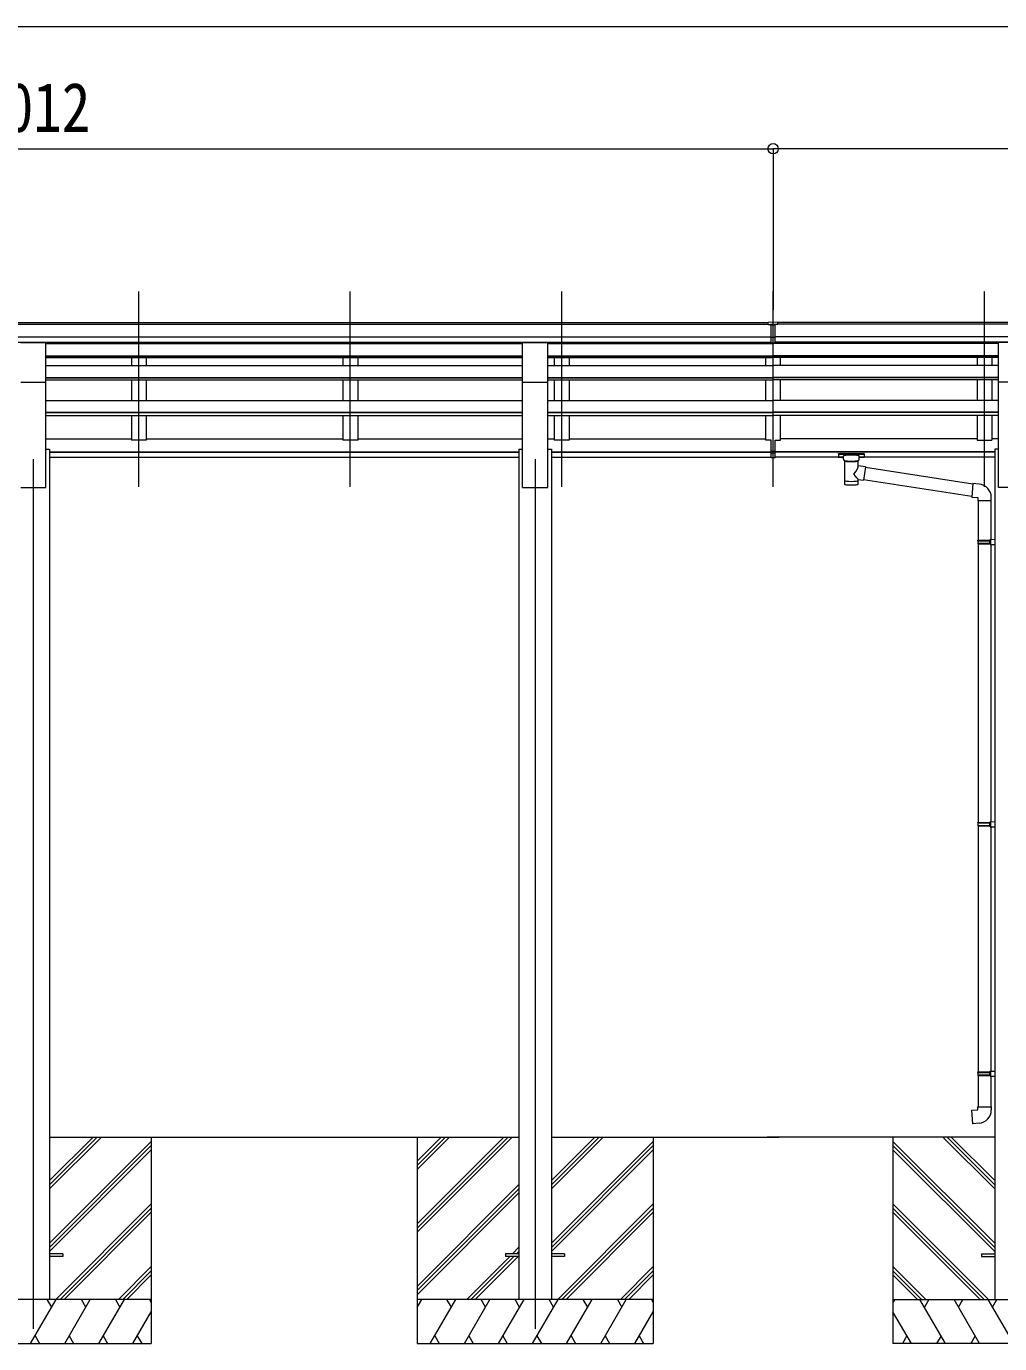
# Model space of a CAD drawing. Units: millimetres at full size, sheet at 1:35; details may follow other scales. Extents: x -9783 to 9892, y -6828 to 6752.
# Drawn here: x 580 to 3877, y -4180 to 283 of the extents above; entities that cross this region are included whole.
import ezdxf
from ezdxf.enums import TextEntityAlignment as Align

# ---------------------------------------------------------------- set-up
doc = ezdxf.new("R2010")
doc.units = ezdxf.units.MM
doc.header["$LTSCALE"] = 35
doc.header["$PDMODE"] = 32
doc.header["$PDSIZE"] = 35
for name, color, linetype, lineweight in [('0-0_0', 7, 'Continuous', 9), ('0-1_本体', 4, 'Continuous', 9), ('0-2_部品', 7, 'Continuous', 9), ('0-3_ELV2', 7, 'Continuous', 9), ('0-8_PARTS2', 2, 'Continuous', 9), ('0-A_寸法', 6, 'Continuous', 9)]:
    doc.layers.add(name, color=color, linetype=linetype, lineweight=lineweight)
doc.styles.add('ＭＳ ゴシック', font='')
doc.styles.get('ＭＳ ゴシック').set_extended_font_data('MS Gothic')

msp = doc.modelspace()

# ---------------------------------------------------------------- linework, layer by layer
at = {"layer": '0-0_0'}
for p, q in [((658.17, -3479.84), (2248.17, -3479.84)), ((658.17, -3655.67), (834, -3479.84)), ((658.17, -3641.52), (819.86, -3479.84)), ((658.17, -3627.38), (805.71, -3479.84)), ((1003.17, -3479.84), (1003.17, -4179.83)), ((1903.17, -3479.84), (1903.17, -4179.83)), ((1903.17, -3774.01), (2197.35, -3479.84)), ((1903.17, -3788.15), (2211.49, -3479.84)), ((1903.17, -3802.3), (2225.63, -3479.84)), ((1903.17, -3590.17), (2013.5, -3479.84)), ((1903.17, -3576.02), (1999.36, -3479.84)), ((1903.17, -3561.88), (1985.21, -3479.84)), ((2358.17, -3479.84), (3129.17, -3479.84)), ((2358.17, -3655.67), (2534, -3479.84)), ((2358.17, -3641.52), (2519.86, -3479.84)), ((2358.17, -3627.38), (2505.71, -3479.84)), ((2703.17, -3479.84), (2703.17, -4179.83)), ((3860.17, -3479.84), (3089.17, -3479.84)), ((3515.17, -3479.84), (3515.17, -4179.83)), ((3860.17, -3655.67), (3684.34, -3479.84)), ((3860.17, -3641.52), (3698.48, -3479.84)), ((3860.17, -3627.38), (3712.62, -3479.84)), ((658.17, -3839.51), (1003.17, -3494.51)), ((658.17, -3853.65), (1003.17, -3508.66)), ((658.17, -3867.8), (1003.17, -3522.8)), ((2358.17, -3839.51), (2703.17, -3494.51)), ((2358.17, -3853.65), (2703.17, -3508.66)), ((2358.17, -3867.8), (2703.17, -3522.8)), ((3860.17, -3839.51), (3515.17, -3494.51)), ((3860.17, -3853.65), (3515.17, -3508.66)), ((3860.17, -3867.8), (3515.17, -3522.8)), ((1903.17, -3986.14), (2248.17, -3641.15)), ((1903.17, -4000.29), (2248.17, -3655.29)), ((1903.17, -4014.43), (2248.17, -3669.43)), ((679.98, -4029.83), (1003.17, -3706.65)), ((694.12, -4029.83), (1003.17, -3720.79)), ((708.26, -4029.83), (1003.17, -3734.93)), ((2379.98, -4029.83), (2703.17, -3706.65)), ((2394.12, -4029.83), (2703.17, -3720.79)), ((2408.26, -4029.83), (2703.17, -3734.93)), ((3838.36, -4029.83), (3515.17, -3706.65)), ((3824.22, -4029.83), (3515.17, -3720.79)), ((3810.07, -4029.83), (3515.17, -3734.93)), ((2226.11, -3875.34), (2248.17, -3853.28)), ((2240.25, -3875.34), (2248.17, -3867.42)), ((892.11, -4029.83), (1003.17, -3918.78)), ((2071.61, -4029.83), (2217.11, -3884.34)), ((2085.75, -4029.83), (2231.25, -3884.34)), ((2099.89, -4029.83), (2245.39, -3884.34)), ((2592.11, -4029.83), (2703.17, -3918.78)), ((3626.23, -4029.83), (3515.17, -3918.78)), ((906.25, -4029.83), (1003.17, -3932.92)), ((920.39, -4029.83), (1003.17, -3947.06)), ((2606.25, -4029.83), (2703.17, -3932.92)), ((2620.39, -4029.83), (2703.17, -3947.06)), ((3612.08, -4029.83), (3515.17, -3932.92)), ((3597.94, -4029.83), (3515.17, -3947.06)), ((1003.17, -4029.83), (203.17, -4029.83)), ((594.32, -4179.83), (680.93, -4029.83)), ((665.93, -4055.82), (650.92, -4029.83)), ((709.79, -4179.83), (796.4, -4029.83)), ((781.4, -4055.82), (766.4, -4029.83)), ((825.26, -4179.83), (911.87, -4029.83)), ((881.87, -4029.83), (896.87, -4055.82)), ((997.34, -4029.83), (1003.17, -4039.93)), ((2703.17, -4029.83), (1903.17, -4029.83)), ((1903.17, -4057.34), (1919.05, -4029.83)), ((1947.91, -4179.83), (2034.52, -4029.83)), ((2019.52, -4055.82), (2004.52, -4029.83)), ((2063.38, -4179.83), (2149.99, -4029.83)), ((2134.98, -4055.82), (2119.98, -4029.83)), ((2178.85, -4179.83), (2265.46, -4029.83)), ((2250.46, -4055.82), (2235.45, -4029.83)), ((2294.32, -4179.83), (2380.93, -4029.83)), ((2365.93, -4055.82), (2350.92, -4029.83)), ((2409.79, -4179.83), (2496.4, -4029.83)), ((2481.4, -4055.82), (2466.4, -4029.83)), ((2525.26, -4179.83), (2611.87, -4029.83)), ((2581.87, -4029.83), (2596.87, -4055.82)), ((2697.34, -4029.83), (2703.17, -4039.93)), ((3515.17, -4029.83), (4315.17, -4029.83)), ((3521, -4029.83), (3515.17, -4039.93)), ((3693.07, -4179.83), (3606.47, -4029.83)), ((3636.47, -4029.83), (3621.47, -4055.82)), ((3808.54, -4179.83), (3721.94, -4029.83)), ((3736.94, -4055.82), (3751.94, -4029.83)), ((3924.01, -4179.83), (3837.41, -4029.83)), ((3852.41, -4055.82), (3867.41, -4029.83)), ((940.73, -4179.83), (1003.17, -4071.7)), ((2640.73, -4179.83), (2703.17, -4071.7)), ((3577.6, -4179.83), (3515.17, -4071.7)), ((203.17, -4179.83), (1003.17, -4179.83)), ((609.32, -4153.85), (624.32, -4179.83)), ((724.79, -4153.86), (739.79, -4179.83)), ((840.26, -4153.86), (855.26, -4179.83)), ((955.73, -4153.86), (970.73, -4179.83)), ((1903.17, -4179.83), (2703.17, -4179.83)), ((1962.91, -4153.86), (1977.91, -4179.83)), ((2078.38, -4153.86), (2093.38, -4179.83)), ((2193.85, -4153.85), (2208.85, -4179.83)), ((2309.32, -4153.85), (2324.32, -4179.83)), ((2424.79, -4153.86), (2439.79, -4179.83)), ((2540.26, -4153.86), (2555.26, -4179.83)), ((2655.73, -4153.86), (2670.73, -4179.83)), ((4315.17, -4179.83), (3515.17, -4179.83)), ((3562.6, -4153.86), (3547.6, -4179.83)), ((3678.07, -4153.86), (3663.07, -4179.83)), ((3793.54, -4153.86), (3778.54, -4179.83))]:
    msp.add_line(p, q, dxfattribs=at)
at = {"layer": '0-1_本体'}
for p, q in [((-1896.33, -720.16), (3092.67, -720.16)), ((-1896.33, -725.52), (3092.67, -725.52)), ((8114.67, -720.16), (3125.67, -720.16)), ((8114.67, -725.52), (3125.67, -725.52)), ((-1896.33, -769.04), (3102.67, -769.04)), ((-1896.33, -786.71), (3102.67, -786.71)), ((645.67, -789.08), (2260.67, -789.08)), ((645.67, -791.6), (2260.67, -791.6)), ((936.17, -789.08), (936.17, -791.6)), ((986.17, -789.08), (986.17, -791.6)), ((1652.17, -789.08), (1652.17, -791.6)), ((1702.17, -789.08), (1702.17, -791.6)), ((2345.67, -789.2), (3102.67, -789.2)), ((2345.67, -791.6), (3109.17, -791.6)), ((2368.17, -789.2), (2368.17, -791.6)), ((2418.17, -789.2), (2418.17, -791.6)), ((3872.67, -791.6), (3109.17, -791.6)), ((8114.67, -769.04), (3115.67, -769.04)), ((8114.67, -786.71), (3115.67, -786.71)), ((3872.67, -789.2), (3115.67, -789.2)), ((3800.17, -789.2), (3800.17, -791.6)), ((3850.17, -789.2), (3850.17, -791.6)), ((645.67, -833.63), (2260.67, -833.63)), ((645.67, -835.32), (2260.67, -835.32)), ((645.67, -838.91), (2260.67, -838.91)), ((936.17, -838.91), (936.17, -866.01)), ((986.17, -838.91), (986.17, -866.01)), ((1652.17, -838.91), (1652.17, -866.01)), ((1702.17, -838.91), (1702.17, -866.01)), ((2345.67, -833.63), (3109.17, -833.63)), ((2345.67, -835.32), (3109.17, -835.32)), ((2345.67, -838.91), (3109.17, -838.91)), ((2368.17, -838.91), (2368.17, -866.01)), ((2418.17, -838.91), (2418.17, -866.01)), ((3084.17, -866.01), (3084.17, -838.91)), ((3872.67, -833.63), (3109.17, -833.63)), ((3872.67, -835.32), (3109.17, -835.32)), ((3872.67, -838.91), (3109.17, -838.91)), ((3134.17, -866.01), (3134.17, -838.91)), ((3800.17, -838.91), (3800.17, -866.01)), ((3850.17, -838.91), (3850.17, -866.01)), ((645.67, -866.01), (2260.67, -866.01)), ((2345.67, -866.01), (3109.17, -866.01)), ((3872.67, -866.01), (3109.17, -866.01)), ((645.67, -906.63), (2260.67, -906.63)), ((645.67, -908.32), (2260.67, -908.32)), ((645.67, -915.11), (2260.67, -915.11)), ((645.67, -1279.84), (645.67, -921.83)), ((936.17, -915.11), (936.17, -984.49)), ((986.17, -915.11), (986.17, -984.49)), ((1652.17, -915.11), (1652.17, -984.49)), ((1702.17, -915.11), (1702.17, -984.49)), ((2260.67, -1279.84), (2260.67, -921.83)), ((2345.67, -906.63), (3109.17, -906.63)), ((2345.67, -908.32), (3109.17, -908.32)), ((2345.67, -915.11), (3109.17, -915.11)), ((2345.67, -1279.84), (2345.67, -921.83)), ((2368.17, -915.11), (2368.17, -984.49)), ((2418.17, -915.11), (2418.17, -984.49)), ((3084.17, -984.49), (3084.17, -915.11)), ((3872.67, -906.63), (3109.17, -906.63)), ((3872.67, -908.32), (3109.17, -908.32)), ((3872.67, -915.11), (3109.17, -915.11)), ((3134.17, -984.49), (3134.17, -915.11)), ((3800.17, -915.11), (3800.17, -984.49)), ((3850.17, -915.11), (3850.17, -984.49)), ((3872.67, -1279.84), (3872.67, -921.83)), ((645.67, -984.49), (2260.67, -984.49)), ((645.67, -1023.63), (2260.67, -1023.63)), ((645.67, -1025.3), (2260.67, -1025.3)), ((2345.67, -984.49), (3109.17, -984.49)), ((2345.67, -1023.63), (3109.17, -1023.63)), ((2345.67, -1025.3), (3109.17, -1025.3)), ((3872.67, -984.49), (3109.17, -984.49)), ((3872.67, -1023.63), (3109.17, -1023.63)), ((3872.67, -1025.3), (3109.17, -1025.3)), ((645.67, -1034.94), (2260.67, -1034.94)), ((936.17, -1034.94), (936.17, -1119.23)), ((1652.17, -1034.94), (1652.17, -1119.23)), ((2345.67, -1034.94), (3109.17, -1034.94)), ((2368.17, -1034.94), (2368.17, -1119.23)), ((3084.17, -1119.23), (3084.17, -1034.94)), ((3872.67, -1034.94), (3109.17, -1034.94)), ((3134.17, -1119.23), (3134.17, -1034.94)), ((3850.17, -1034.94), (3850.17, -1119.23)), ((645.67, -1114.43), (936.17, -1114.43)), ((986.17, -1114.01), (1652.17, -1114.01)), ((1702.17, -1114.01), (2260.67, -1114.01)), ((2345.67, -1114.01), (2368.17, -1114.01)), ((2418.17, -1114.01), (3084.17, -1114.01)), ((3800.17, -1114.01), (3134.17, -1114.01)), ((3872.67, -1114.01), (3850.17, -1114.01)), ((645.67, -1149.84), (658.17, -1149.84)), ((658.17, -1149.84), (658.17, -4029.83)), ((658.17, -1158.31), (2248.17, -1158.31)), ((658.17, -1159.7), (2248.17, -1159.7)), ((2248.17, -1149.84), (2248.17, -4029.83)), ((2248.17, -1149.84), (2260.67, -1149.84)), ((2345.67, -1149.84), (2358.17, -1149.84)), ((2358.17, -1149.84), (2358.17, -4029.83)), ((2358.17, -1158.31), (3102.67, -1158.31)), ((2358.17, -1159.7), (3102.67, -1159.7)), ((3102.67, -1119.23), (3084.17, -1119.23)), ((3115.67, -1119.23), (3134.17, -1119.23)), ((3860.17, -1158.31), (3115.67, -1158.31)), ((3860.17, -1159.7), (3115.67, -1159.7)), ((3860.17, -1149.84), (3860.17, -4029.83)), ((3872.67, -1149.84), (3860.17, -1149.84)), ((658.17, -1176.87), (2248.17, -1176.87)), ((2358.17, -1176.87), (3102.67, -1176.87)), ((3347.17, -1176.87), (3115.67, -1176.87)), ((3860.17, -1176.87), (3401.17, -1176.87)), ((560.67, -1279.84), (645.67, -1279.84)), ((2260.67, -1279.84), (2345.67, -1279.84)), ((3957.67, -1279.84), (3872.67, -1279.84))]:
    msp.add_line(p, q, dxfattribs=at)
for points in [[(986.17, -1034.94), (986.17, -1119.23), (936.17, -1119.23)], [(1702.17, -1034.94), (1702.17, -1119.23), (1652.17, -1119.23)], [(2418.17, -1034.94), (2418.17, -1119.23), (2368.17, -1119.23)], [(3800.17, -1034.94), (3800.17, -1119.23), (3850.17, -1119.23)]]:
    msp.add_lwpolyline(points, dxfattribs=at)
at = {"layer": '0-2_部品'}
for p, q in [((560.67, -787.84), (645.67, -787.84)), ((645.67, -921.99), (645.67, -787.84)), ((2260.67, -787.84), (2345.67, -787.84)), ((2260.67, -921.99), (2260.67, -787.84)), ((2345.67, -921.99), (2345.67, -787.84)), ((3957.67, -787.84), (3872.67, -787.84)), ((3872.67, -921.99), (3872.67, -787.84)), ((560.67, -921.99), (645.67, -921.99)), ((2260.67, -921.99), (2345.67, -921.99)), ((3957.67, -921.99), (3872.67, -921.99)), ((3330.67, -1165.18), (3330.67, -1175.94)), ((3330.67, -1165.37), (3330.67, -1166.91)), ((3332.67, -1164.51), (3415.67, -1164.51)), ((3332.67, -1166.69), (3415.67, -1166.69)), ((3332.67, -1176.6), (3347.17, -1176.6)), ((3347.17, -1183.41), (3347.17, -1173.13)), ((3351.27, -1187.91), (3351.25, -1268.2)), ((3397.07, -1205.48), (3397.07, -1187.9)), ((3401.17, -1183.41), (3401.17, -1173.13)), ((3401.17, -1176.6), (3415.67, -1176.6)), ((3417.67, -1165.18), (3417.67, -1175.94)), ((3422.29, -1209.39), (3397.07, -1205.48)), ((3422.29, -1209.39), (3415.27, -1254.65)), ((3786.1, -1267.89), (3421.98, -1211.4)), ((3397.08, -1268.2), (3397.07, -1251.57)), ((3397.07, -1251.82), (3415.27, -1254.65)), ((3782.43, -1309.83), (3415.54, -1252.91)), ((3807.09, -1268.01), (3786.25, -1266.19)), ((3802.17, -1323.76), (3848.17, -1323.76)), ((3804.17, -1323.76), (3804.17, -1457.75)), ((3846.17, -1323.76), (3846.17, -1455.19)), ((3848.17, -1323.76), (3848.17, -1312.84)), ((3802.17, -1459.75), (3803.17, -1457.75)), ((3802.17, -1459.75), (3846.17, -1459.75)), ((3802.17, -1459.75), (3802.17, -1467.75)), ((3802.17, -1467.75), (3846.17, -1467.75)), ((3802.17, -1467.75), (3803.17, -1469.75)), ((3803.17, -1457.75), (3846.17, -1457.75)), ((3803.17, -1469.75), (3846.17, -1469.75)), ((3804.17, -1469.75), (3804.17, -2413.94)), ((3841.69, -1459.75), (3841.26, -1457.75)), ((3844.17, -1455.25), (3860.17, -1454.78)), ((3844.17, -1457.25), (3844.17, -1455.25)), ((3844.17, -1457.25), (3846.17, -1457.25)), ((3844.17, -1472.25), (3844.17, -1470.25)), ((3844.17, -1472.25), (3860.17, -1472.72)), ((3846.17, -1472.31), (3846.17, -2411.38)), ((3860.17, -1454.78), (3860.17, -1472.72)), ((3802.17, -2415.94), (3803.17, -2413.94)), ((3802.17, -2415.94), (3846.17, -2415.94)), ((3802.17, -2415.94), (3802.17, -2423.94)), ((3802.17, -2423.94), (3846.17, -2423.94)), ((3802.17, -2423.94), (3803.17, -2425.94)), ((3803.17, -2413.94), (3846.17, -2413.94)), ((3803.17, -2425.94), (3846.17, -2425.94)), ((3804.17, -2425.94), (3804.17, -3259.1)), ((3841.69, -2415.94), (3841.26, -2413.94)), ((3844.17, -2411.44), (3860.17, -2410.97)), ((3844.17, -2413.44), (3844.17, -2411.44)), ((3844.17, -2413.44), (3846.17, -2413.44)), ((3844.17, -2428.44), (3844.17, -2426.44)), ((3844.17, -2428.44), (3860.17, -2428.91)), ((3846.17, -2428.5), (3846.17, -3256.54)), ((3860.17, -2410.97), (3860.17, -2428.91)), ((3844.17, -3256.6), (3860.17, -3256.13)), ((3844.17, -3258.6), (3844.17, -3256.6)), ((3860.17, -3256.13), (3860.17, -3274.07)), ((3802.17, -3261.1), (3803.17, -3259.1)), ((3802.17, -3261.1), (3846.17, -3261.1)), ((3802.17, -3261.1), (3802.17, -3269.1)), ((3802.17, -3269.1), (3846.17, -3269.1)), ((3802.17, -3269.1), (3803.17, -3271.1)), ((3803.17, -3259.1), (3846.17, -3259.1)), ((3803.17, -3271.1), (3846.17, -3271.1)), ((3804.17, -3271.1), (3804.17, -3377.24)), ((3841.69, -3261.1), (3841.26, -3259.1)), ((3844.17, -3258.6), (3846.17, -3258.6)), ((3844.17, -3273.6), (3844.17, -3271.6)), ((3844.17, -3273.6), (3860.17, -3274.07)), ((3846.17, -3273.66), (3846.17, -3377.24)), ((3802.17, -3377.24), (3848.17, -3377.24)), ((3802.17, -3387.24), (3802.17, -3377.24)), ((3848.17, -3377.24), (3848.17, -3388.16))]:
    msp.add_line(p, q, dxfattribs=at)
at = {"layer": '0-2_部品', "color": 4}
for p, q in [((703.17, -3875.34), (658.17, -3875.34)), ((703.17, -3875.34), (703.17, -3884.34)), ((2203.17, -3875.34), (2203.17, -3884.34)), ((2248.17, -3875.34), (2203.17, -3875.34)), ((2403.17, -3875.34), (2358.17, -3875.34)), ((2403.17, -3875.34), (2403.17, -3884.34)), ((3815.17, -3875.34), (3815.17, -3884.34)), ((3815.17, -3875.34), (3860.17, -3875.34)), ((703.17, -3884.34), (658.17, -3884.34)), ((2248.17, -3884.34), (2203.17, -3884.34)), ((2403.17, -3884.34), (2358.17, -3884.34)), ((3815.17, -3884.34), (3860.17, -3884.34))]:
    msp.add_line(p, q, dxfattribs=at)
at = {"layer": '0-2_部品'}
for points in [[(3330.67, -1165.18), (3330.71, -1164.98), (3330.79, -1164.84), (3330.89, -1164.75), (3330.99, -1164.69), (3331.11, -1164.64), (3331.4, -1164.58), (3331.89, -1164.53), (3332.43, -1164.51), (3332.67, -1164.51)], [(3330.67, -1175.94), (3330.71, -1176.13), (3330.79, -1176.27), (3330.89, -1176.36), (3330.99, -1176.42), (3331.11, -1176.47), (3331.4, -1176.53), (3331.89, -1176.58), (3332.43, -1176.6), (3332.67, -1176.6)], [(3347.21, -1183.35), (3347.18, -1183.71), (3347.43, -1184.66), (3347.95, -1185.55), (3348.75, -1186.39), (3349.87, -1187.18), (3351.27, -1187.91)], [(3397.07, -1187.9), (3397.3, -1187.8), (3398.66, -1187.07), (3399.77, -1186.22), (3400.53, -1185.35), (3400.99, -1184.46), (3401.16, -1183.57)], [(3415.67, -1164.51), (3416.02, -1164.52), (3416.55, -1164.54), (3417, -1164.59), (3417.3, -1164.67), (3417.47, -1164.77), (3417.59, -1164.91), (3417.66, -1165.09), (3417.67, -1165.18)], [(3415.67, -1176.6), (3416.02, -1176.6), (3416.55, -1176.57), (3417, -1176.52), (3417.3, -1176.44), (3417.47, -1176.34), (3417.59, -1176.2), (3417.66, -1176.03), (3417.67, -1175.94)], [(3786.25, -1266.19), (3782.24, -1312.02), (3802.17, -1313.76), (3802.17, -1323.76)], [(3841.69, -1459.75), (3841.69, -1467.75), (3841.26, -1469.75)], [(3844.17, -1470.25), (3846.17, -1470.25), (3846.17, -1457.25)], [(3841.69, -2415.94), (3841.69, -2423.94), (3841.26, -2425.94)], [(3844.17, -2426.44), (3846.17, -2426.44), (3846.17, -2413.44)], [(3841.69, -3261.1), (3841.69, -3269.1), (3841.26, -3271.1)], [(3844.17, -3271.6), (3846.17, -3271.6), (3846.17, -3258.6)], [(3807.09, -3432.99), (3786.25, -3434.81), (3782.24, -3388.98), (3802.17, -3387.24)]]:
    msp.add_lwpolyline(points, dxfattribs=at)
for centre, start, end in [((3803.17, -1312.84), 0, 85), ((3803.17, -3388.16), 275, 0)]:
    msp.add_arc(centre, 45, start, end, dxfattribs=at)
for centre, major_axis, ratio, start_param, end_param in [((3332.67, -1166.91), (2, 0), 0.109601, 1.5707963, 3.1415927), ((3374.17, -1173.13), (27, 0), 0.122176, 6.2831853, 9.424778), ((3374.18, -1188.36), (-22.91, 0.42), 0.072511, 0.0008029, 1.5715993), ((3374.18, -1189.98), (-22.91, 0.42), 0.072511, 0.0008029, 1.5715993), ((3374.16, -1188.36), (22.92, 0.42), 0.07247, 4.71158, 6.2823764), ((3374.16, -1189.98), (22.92, 0.42), 0.07247, 4.71158, 6.2823764), ((3385.17, -1183.41), (16, 0), 0.361356, 6.2636979, 6.2831853), ((3415.67, -1166.91), (2, 0), 0.109601, 0, 1.5707963), ((3374.17, -1232.02), (-22.81, -26.62), 0.234429, 1.6855472, 3.1268519), ((3376.72, -1229.38), (20.32, -22.25), 0.045535, 0.0389954, 1.3075346), ((3374.17, -1268.2), (22.92, 0), 0.101955, 3.1415499, 6.2833984), ((3374.17, -1255.76), (22.91, 0), 0.122865, 3.1415927, 6.2831853)]:
    msp.add_ellipse(centre, major_axis=major_axis, ratio=ratio, start_param=start_param, end_param=end_param, dxfattribs=at)
at = {"layer": '0-3_ELV2'}
for p, q in [((3092.67, -726.59), (3092.67, -718.75)), ((3092.67, -726.59), (3102.67, -726.59)), ((3109.17, -727.41), (3102.67, -727.01)), ((3102.67, -728.59), (3115.67, -728.59)), ((3115.67, -727.07), (3109.17, -727.39)), ((3115.67, -790.22), (3115.67, -724.94)), ((3102.67, -770.11), (3109.17, -770.27)), ((3102.67, -789.16), (3109.17, -789.55)), ((3109.17, -770.27), (3115.67, -770.11)), ((3109.17, -789.55), (3115.67, -789.16)), ((3102.67, -1156.29), (3102.67, -1119.23)), ((3102.67, -1156.29), (3115.67, -1156.29)), ((3102.67, -1178.54), (3102.67, -1156.29)), ((3115.67, -1156.29), (3115.67, -1119.23)), ((3115.67, -1178.54), (3115.67, -1156.29)), ((3102.67, -1161.69), (3115.67, -1161.69)), ((3102.67, -1177.47), (3109.17, -1177.87)), ((3109.17, -1177.87), (3115.67, -1177.47))]:
    msp.add_line(p, q, dxfattribs=at)
for points in [[(3092.67, -718.75), (3110.67, -718.59), (3125.67, -718.72)], [(3115.67, -790.22), (3109.17, -790.62), (3102.67, -790.22), (3102.67, -724.88)], [(3115.67, -726.55), (3125.67, -726.46), (3125.67, -718.72)], [(3115.67, -771.21), (3112.41, -771.3), (3109.17, -771.38), (3105.92, -771.3), (3102.67, -771.21)], [(3115.67, -1178.54), (3109.17, -1178.93), (3102.67, -1178.54)]]:
    msp.add_lwpolyline(points, dxfattribs=at)
msp.add_ellipse((3133.74, -728.9), major_axis=(24.57, -1.51), ratio=0.121868, start_param=3.1422238, end_param=3.1491027, dxfattribs=at)
at = {"layer": '0-8_PARTS2'}
for p, q in [((961.17, -1277.49), (961.17, -614.97)), ((1677.17, -1277.49), (1677.17, -614.97)), ((2393.17, -1277.49), (2393.17, -614.97)), ((3109.17, -1277.49), (3109.17, -614.97)), ((3109.17, -1277.49), (3109.17, -614.97)), ((3825.17, -1277.49), (3825.17, -614.97)), ((603.17, -1183.7), (603.17, -4129.83)), ((2303.17, -1183.7), (2303.17, -4129.83))]:
    msp.add_line(p, q, dxfattribs=at)
at = {"layer": '0-A_寸法'}
for p, q in [((-1922.83, 282.97), (8141.17, 282.97)), ((-1902.83, -131.48), (3109.17, -131.48)), ((8121.17, -131.48), (3109.17, -131.48)), ((3109.17, -131.48), (3109.17, -677.1))]:
    msp.add_line(p, q, dxfattribs=at)
msp.add_point((3109.17, -131.48), dxfattribs=at)

# ---------------------------------------------------------------- texts
at = {"layer": '0-A_寸法', "color": 7, "style": 'ＭＳ ゴシック', "width": 0.85}
msp.add_text('5012', height=166.8, dxfattribs=at).set_placement((410.67, -124.48), align=Align.BOTTOM_LEFT)

doc.saveas('drawing.dxf')
